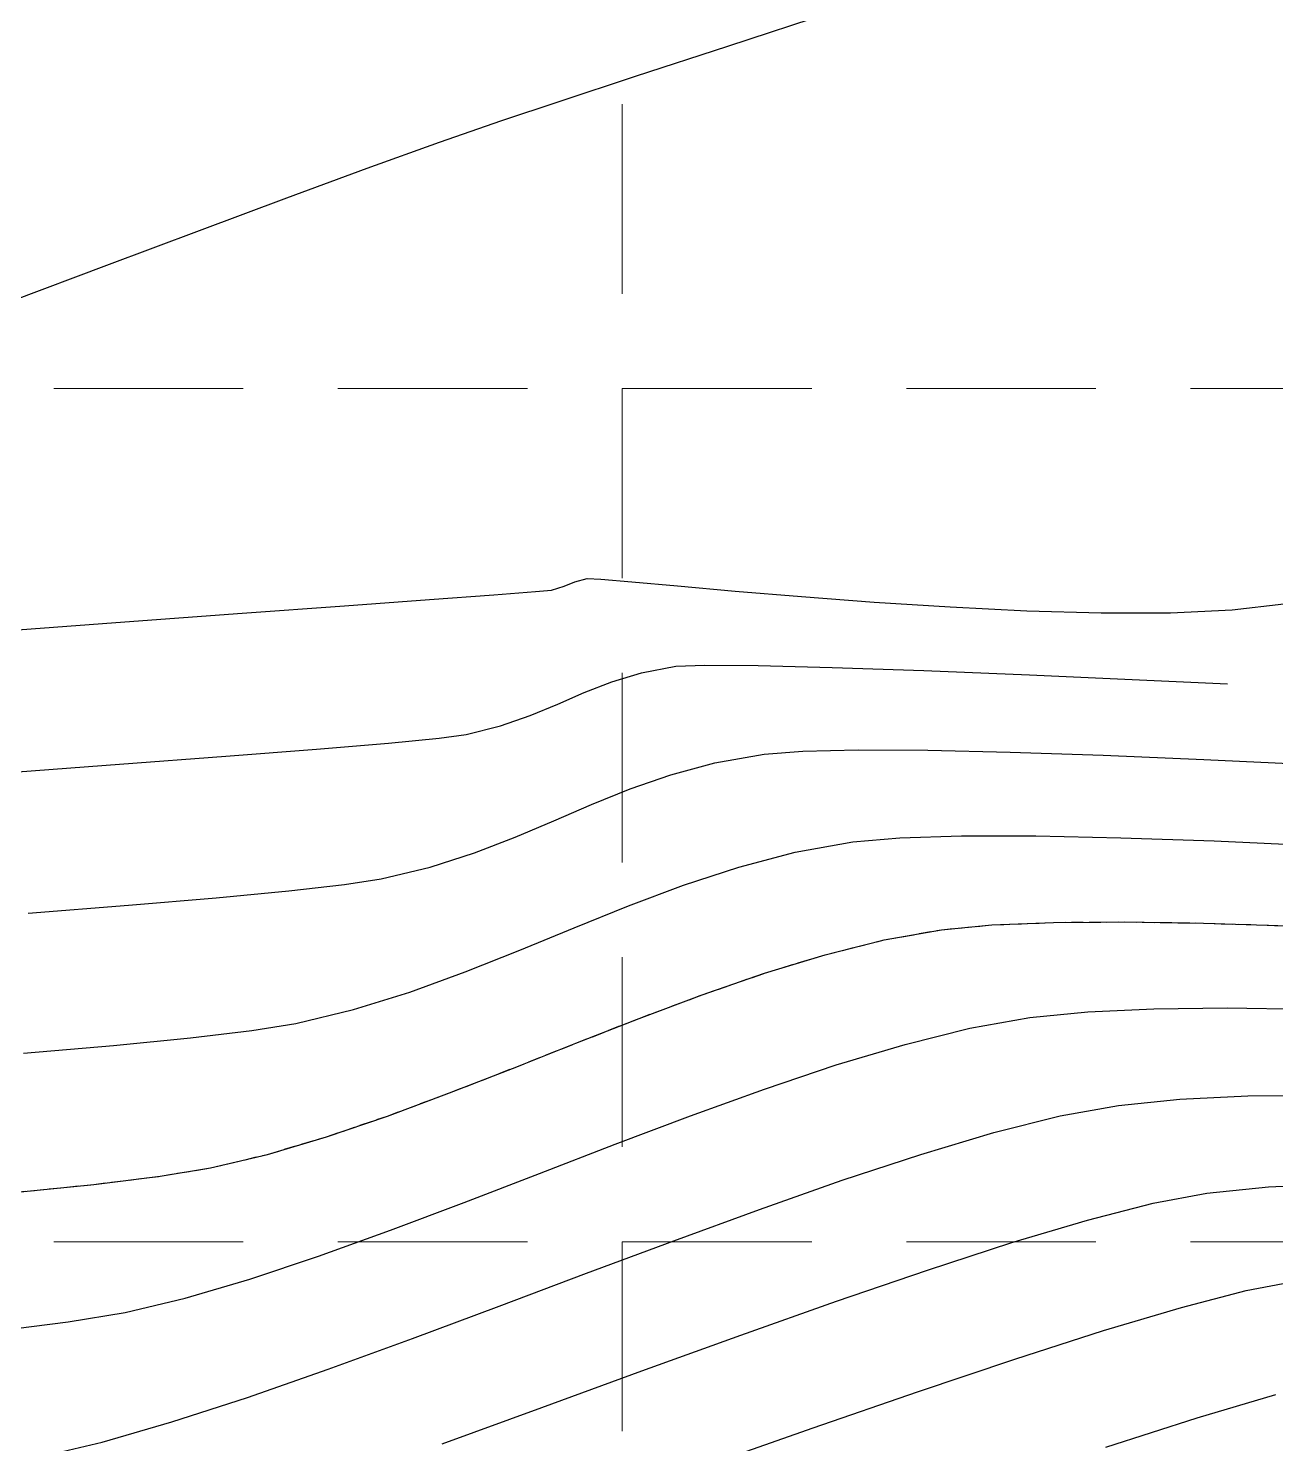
# Model space of a CAD drawing. Header units: inches. Extents: x 2547543 to 2548696, y 7125653 to 7126375.
# Drawn here: x 2548359.05 to 2548385.38, y 7125884.11 to 7125913.98 of the extents above; entities that cross this region are included whole.
import ezdxf

# ---------------------------------------------------------------- set-up
doc = ezdxf.new("R2010")
doc.units = ezdxf.units.IN
doc.header["$MEASUREMENT"] = 0
doc.linetypes.add('DASHED2', pattern=[0.375, 0.25, -0.125])
doc.linetypes.add('HIDDEN', pattern=[0.375, 0.25, -0.125])
for name, color, linetype in [('CONT-MJR', 6, 'Continuous'), ('CONT-MNR', 14, 'Continuous'), ('GRID', 254, 'HIDDEN'), ('V-100YR-LINE', 2, 'DASHED2')]:
    doc.layers.add(name, color=color, linetype=linetype)

msp = doc.modelspace()

# ---------------------------------------------------------------- linework, layer by layer
at = {"layer": 'CONT-MJR', "color": 35}
for points, elevation in [([(2548371.993999953, 7125900.3786584), (2548372.714366162, 7125900.515712449)], 570), ([(2548372.714366162, 7125900.515712449), (2548373.330222884, 7125900.542262693)], 570), ([(2548373.330222884, 7125900.542262693), (2548374.453143624, 7125900.533630547)], 570), ([(2548374.453143624, 7125900.533630547), (2548376.015131128, 7125900.493754888)], 570), ([(2548376.015131128, 7125900.493754888), (2548377.948188138, 7125900.426574585)], 570), ([(2548370.222233605, 7125899.718515337), (2548370.783262837, 7125899.961445032)], 570), ([(2548367.720860004, 7125899.000432437), (2548368.292553252, 7125899.075811971)], 570), ([(2548365.126476964, 7125898.768660426), (2548366.646658432, 7125898.897107516)], 570), ([(2548358.455337508, 7125898.260818298), (2548360.97428807, 7125898.447692599)], 570), ([(2548383.356155146, 7125891.382406448), (2548384.789436511, 7125891.451975843)], 565), ([(2548384.789436511, 7125891.451975843), (2548386.333549989, 7125891.467678211)], 565), ([(2548372.673373377, 7125888.397137644), (2548374.48100958, 7125889.058389995)], 565), ([(2548370.832014815, 7125887.708941378), (2548372.673373377, 7125888.397137644)], 565), ([(2548367.157325124, 7125886.332717279), (2548368.984232522, 7125887.014051241)], 565), ([(2548365.378591252, 7125885.685189532), (2548367.157325124, 7125886.332717279)], 565), ([(2548363.675329529, 7125885.091718051), (2548365.378591252, 7125885.685189532)], 565), ([(2548362.074838587, 7125884.572552876), (2548363.675329529, 7125885.091718051)], 565), ([(2548359.291363548, 7125883.838141627), (2548360.604417051, 7125884.147944053)], 565)]:
    msp.add_lwpolyline(points, dxfattribs=dict(at, elevation=elevation))
at = {"layer": 'CONT-MJR', "color": 35, "extrusion": (0.3640655617678022, -0.9313733229670553, 0), "elevation": -5709099.085420634}
msp.add_lwpolyline([(4967779.337124312, 570.0000000000009), (4967779.958585528, 570.0000000000009)], dxfattribs=at)
at = {"layer": 'CONT-MJR', "color": 35, "extrusion": (-0.2892697658975423, 0.9572476181937364, 0), "elevation": 6084084.194832381}
msp.add_lwpolyline([(-4500729.8957242, 570.0000000000009), (-4500730.555871802, 570.0000000000009)], dxfattribs=at)
at = {"layer": 'CONT-MJR', "color": 35, "extrusion": (-0.04045916693912954, -0.9991811926825843, 0), "elevation": -7223170.935991871}
msp.add_lwpolyline([(2257983.322726226, 570), (2257985.560687946, 570)], dxfattribs=at)
at = {"layer": 'CONT-MJR', "color": 35, "extrusion": (-0.04445776860003333, -0.999011264606714, 0), "elevation": -7232150.00269655}
msp.add_lwpolyline([(2229058.88242756, 570), (2229061.356077604, 570)], dxfattribs=at)
at = {"layer": 'CONT-MJR', "color": 35, "extrusion": (-0.04750036584711549, -0.9988712205506725, 0), "elevation": -7238905.764778155}
msp.add_lwpolyline([(2207023.225823401, 570.0000000000005), (2207024.932085465, 570.0000000000005)], dxfattribs=at)
at = {"layer": 'CONT-MJR', "color": 35, "extrusion": (-0.3845051751817465, 0.9231228359532954, 0), "elevation": 5598219.218146794}
msp.add_lwpolyline([(-5092403.439443851, 570.0000000000009), (-5092404.066202516, 570.0000000000009)], dxfattribs=at)
at = {"layer": 'CONT-MJR', "color": 35, "extrusion": (0.3295934186568513, -0.9441229678268025, 0), "elevation": -5887799.500300139}
msp.add_lwpolyline([(4754623.212070281, 570), (4754623.880892476, 570)], dxfattribs=at)
at = {"layer": 'CONT-MJR', "color": 35, "extrusion": (0.09574574318350353, -0.9954058231004271, 0), "elevation": -6849165.998517374}
msp.add_lwpolyline([(3218933.48523278, 570.0000000000009), (3218934.564392202, 570.0000000000009)], dxfattribs=at)
at = {"layer": 'CONT-MJR', "color": 35, "extrusion": (0.24425789728825, -0.9697103070568667, 0), "elevation": -6287598.700206768}
msp.add_lwpolyline([(4211736.124011913, 570.0000000000005), (4211736.866145638, 570.0000000000005)], dxfattribs=at)
at = {"layer": 'CONT-MJR', "color": 35, "extrusion": (0.0786949892712708, -0.9968987404263256, 0), "elevation": -6903255.940595698}
msp.add_lwpolyline([(3101232.596305532, 570), (3101234.511879154, 570)], dxfattribs=at)
at = {"layer": 'CONT-MJR', "color": 35, "extrusion": (0.07568752686547454, -0.9971315852368673, 0), "elevation": -6912579.275680302}
msp.add_lwpolyline([(3080392.848248007, 570.0000000000005), (3080395.097255056, 570.0000000000005)], dxfattribs=at)
at = {"layer": 'CONT-MJR', "color": 35, "extrusion": (0.1782877218450659, -0.9839783982584661, 0), "elevation": -6557377.828558157}
msp.add_lwpolyline([(3778010.563309893, 565.0000000000009), (3778011.812874924, 565.0000000000009)], dxfattribs=at)
at = {"layer": 'CONT-MJR', "color": 35, "extrusion": (0.1001409520343197, -0.9949732608093849, 0), "elevation": -6834873.849492649}
msp.add_lwpolyline([(3249165.539982548, 565.0000000000009), (3249166.844793386, 565.0000000000009)], dxfattribs=at)
at = {"layer": 'CONT-MJR', "color": 35, "extrusion": (0.2432113169592701, -0.9699733271090177, 0), "elevation": -6292129.172597231}
msp.add_lwpolyline([(4204957.329393205, 565), (4204958.772484942, 565)], dxfattribs=at)
at = {"layer": 'CONT-MJR', "color": 35, "extrusion": (0.2851338288147658, -0.958487714926713, 0), "elevation": -6103449.489008727}
msp.add_lwpolyline([(4474421.25852067, 565), (4474422.868011681, 565)], dxfattribs=at)
at = {"layer": 'CONT-MJR', "color": 35, "extrusion": (0.3130555885636025, -0.9497348042843836, 0), "elevation": -5969922.013594303}
msp.add_lwpolyline([(4651081.18323384, 565), (4651082.92929558, 565)], dxfattribs=at)
at = {"layer": 'CONT-MJR', "color": 35, "extrusion": (0.3316700169195271, -0.9433954631418368, 0), "elevation": -5877312.001303439}
msp.add_lwpolyline([(4767568.668333754, 565), (4767570.519747381, 565)], dxfattribs=at)
at = {"layer": 'CONT-MJR', "color": 35, "extrusion": (0.3519989572936214, -0.9360003921282317, 0), "elevation": -5772809.814164184}
msp.add_lwpolyline([(4893579.167267259, 565.0000000000009), (4893581.141392813, 565.0000000000009)], dxfattribs=at)
at = {"layer": 'CONT-MJR', "color": 35, "extrusion": (0.2774313302653582, -0.9607454694075814, 0), "elevation": -6139165.838181302}
msp.add_lwpolyline([(4425269.423591396, 565.0000000000009), (4425270.954092015, 565.0000000000009)], dxfattribs=at)
at = {"layer": 'CONT-MNR', "color": 35, "extrusion": (0.3098875327725244, -0.9507732206116019, 0), "elevation": -5985418.551647244}
msp.add_lwpolyline([(4631157.359569568, 572.0000000000009), (4631159.706476927, 572.0000000000009)], dxfattribs=at)
at = {"layer": 'CONT-MNR', "color": 35}
for points, elevation in [([(2548371.862860704, 7125912.963427154), (2548373.810336221, 7125913.601096408)], 572), ([(2548370.254731907, 7125912.433112308), (2548371.862860704, 7125912.963427154)], 572), ([(2548366.202433554, 7125911.022232298), (2548367.727418954, 7125911.571710972)], 572), ([(2548362.657697135, 7125909.708723097), (2548364.501004511, 7125910.395792798)], 572), ([(2548358.683708617, 7125908.218015585), (2548360.707076734, 7125908.977353818)], 572), ([(2548370.845658743, 7125902.36850665), (2548371.133461209, 7125902.35481424)], 571), ([(2548371.133461209, 7125902.35481424), (2548371.78910442, 7125902.29859822)], 571), ([(2548372.753295894, 7125902.210921298), (2548373.966743149, 7125902.102846187)], 571), ([(2548381.697579281, 7125901.643692698), (2548383.161419106, 7125901.645545393)], 571), ([(2548374.583073579, 7125898.662918249), (2548375.396294705, 7125898.7260505)], 569), ([(2548375.396294705, 7125898.7260505), (2548376.562951479, 7125898.751530825)], 569), ([(2548376.562951479, 7125898.751530825), (2548378.037994529, 7125898.742993467)], 569), ([(2548378.037994529, 7125898.742993467), (2548379.776374483, 7125898.704072671)], 569), ([(2548372.606787281, 7125898.22802649), (2548373.541638433, 7125898.477595818)], 569), ([(2548381.733041968, 7125898.638402684), (2548383.862947611, 7125898.549617745)], 569), ([(2548370.935176687, 7125897.600249511), (2548371.748105055, 7125897.930235856)], 569), ([(2548370.137587109, 7125897.254093049), (2548370.935176687, 7125897.600249511)], 569), ([(2548369.32492125, 7125896.907792063), (2548370.137587109, 7125897.254093049)], 569), ([(2548376.451780997, 7125896.810124049), (2548377.44396961, 7125896.895924393)], 568), ([(2548378.746166717, 7125896.936238514), (2548380.315154048, 7125896.935757591)], 568), ([(2548380.315154048, 7125896.935757591), (2548382.107713331, 7125896.899172794)], 568), ([(2548374.043548852, 7125896.279556636), (2548375.23379, 7125896.591366343)], 568), ([(2548375.23379, 7125896.591366343), (2548376.451780997, 7125896.810124049)], 568), ([(2548367.532700421, 7125896.278858896), (2548368.466764044, 7125896.577372148)], 569), ([(2548365.721968729, 7125895.910022746), (2548366.492315311, 7125896.028277902)], 569), ([(2548366.492315311, 7125896.028277902), (2548367.532700421, 7125896.278858896)], 569), ([(2548371.718698206, 7125895.461632447), (2548372.874153079, 7125895.895907735)], 568), ([(2548370.57027976, 7125894.99794358), (2548371.718698206, 7125895.461632447)], 568), ([(2548379.389488811, 7125895.058267431), (2548380.6896991, 7125895.112064397)], 567), ([(2548380.6896991, 7125895.112064397), (2548382.188219509, 7125895.12355484)], 567), ([(2548382.188219509, 7125895.12355484), (2548383.852150267, 7125895.09757285)], 567), ([(2548377.116930579, 7125894.744028823), (2548378.320488415, 7125894.957329849)], 567), ([(2548368.266934258, 7125894.067176342), (2548369.42199327, 7125894.526053943)], 568), ([(2548375.868346689, 7125894.431751036), (2548377.116930579, 7125894.744028823)], 567), ([(2548374.583762946, 7125894.038987205), (2548375.868346689, 7125894.431751036)], 567), ([(2548373.272205554, 7125893.584228054), (2548374.583762946, 7125894.038987205)], 567), ([(2548384.356596083, 7125893.307417814), (2548386.024538843, 7125893.280951097)], 566), ([(2548380.189195833, 7125893.10453565), (2548381.410614947, 7125893.225280319)], 566), ([(2548381.410614947, 7125893.225280319), (2548382.809184907, 7125893.290884299)], 566), ([(2548363.765873532, 7125892.832135607), (2548364.69207737, 7125892.980743833)], 568), ([(2548358.942866848, 7125892.353565093), (2548360.845318858, 7125892.517816965)], 568), ([(2548360.845318858, 7125892.517816965), (2548362.468304223, 7125892.677583559)], 568), ([(2548376.103480794, 7125892.105473299), (2548377.554472251, 7125892.539494509)], 566), ([(2548366.625730969, 7125891.027677698), (2548367.936763559, 7125891.515052645)], 567), ([(2548365.341881949, 7125890.589251757), (2548366.625730969, 7125891.027677698)], 567), ([(2548371.43741493, 7125890.432813777), (2548373.026499868, 7125891.03251571)], 566), ([(2548369.83920336, 7125889.81711938), (2548371.43741493, 7125890.432813777)], 566), ([(2548362.89183943, 7125889.933209764), (2548364.094242702, 7125890.218265537)], 567), ([(2548361.827140536, 7125889.757693646), (2548362.89183943, 7125889.933209764)], 567), ([(2548368.250317423, 7125889.205049742), (2548369.83920336, 7125889.81711938)], 566), ([(2548385.230049759, 7125889.530298929), (2548386.639254605, 7125889.596982324)], 564), ([(2548379.805052232, 7125888.355900624), (2548381.406478559, 7125888.832565301)], 564), ([(2548365.174331505, 7125888.070253626), (2548366.689209383, 7125888.616222082)], 566), ([(2548378.026151272, 7125887.778340027), (2548379.805052232, 7125888.355900624)], 564), ([(2548383.387089984, 7125886.99003359), (2548384.751866851, 7125887.345489624)], 563), ([(2548381.745897959, 7125886.501182535), (2548383.387089984, 7125886.99003359)], 563), ([(2548379.87320125, 7125885.900334045), (2548381.745897959, 7125886.501182535)], 563), ([(2548372.000342237, 7125885.650931838), (2548374.086222113, 7125886.404790722)], 564), ([(2548377.81391033, 7125885.208885705), (2548379.87320125, 7125885.900334045)], 563), ([(2548375.612935672, 7125884.448235102), (2548377.81391033, 7125885.208885705)], 563), ([(2548373.315187749, 7125883.639779823), (2548375.612935672, 7125884.448235102)], 563)]:
    msp.add_lwpolyline(points, dxfattribs=dict(at, elevation=elevation))
at = {"layer": 'CONT-MNR', "color": 35, "extrusion": (-0.316768475457964, 0.9485028903256105, 0), "elevation": 5951705.178520382}
msp.add_lwpolyline([(-4674399.690704726, 572.0000000000005), (-4674400.969916964, 572.0000000000005)], dxfattribs=at)
at = {"layer": 'CONT-MNR', "color": 35, "extrusion": (0.3279766596945899, -0.9446858264500315, 0), "elevation": -5895942.527419265}
msp.add_lwpolyline([(4744539.547244154, 572.0000000000005), (4744540.938157842, 572.0000000000005)], dxfattribs=at)
at = {"layer": 'CONT-MNR', "color": 35, "extrusion": (0.3455097502080171, -0.9384151599964664, 0), "elevation": -5806577.562007332}
msp.add_lwpolyline([(4853495.401794545, 572), (4853497.214882307, 572)], dxfattribs=at)
at = {"layer": 'CONT-MNR', "color": 35, "extrusion": (0.3510757296433083, -0.9363470681619177, 0), "elevation": -5777656.384302638}
msp.add_lwpolyline([(4887883.770286627, 572.0000000000009), (4887885.853510324, 572.0000000000009)], dxfattribs=at)
at = {"layer": 'CONT-MNR', "color": 35, "extrusion": (0.3887531576822008, -0.9213419465063544, 0), "elevation": -5574705.585357431}
msp.add_lwpolyline([(5118137.48816095, 571), (5118137.732895264, 571)], dxfattribs=at)
at = {"layer": 'CONT-MNR', "color": 35, "extrusion": (0.2502230475716263, -0.9681882185112395, 0), "elevation": -6261553.600106062}
msp.add_lwpolyline([(4250367.364040481, 571), (4250367.636509923, 571)], dxfattribs=at)
at = {"layer": 'CONT-MNR', "color": 35, "extrusion": (-0.0905594626969814, -0.9958910501234732, 0), "elevation": -7327401.503201698}
msp.add_lwpolyline([(1892582.773763997, 571.0000000000009), (1892583.741933631, 571.0000000000009)], dxfattribs=at)
at = {"layer": 'CONT-MNR', "color": 35, "extrusion": (0.07417581055146277, -0.997245180048033, 0), "elevation": -6917244.122255856}
msp.add_lwpolyline([(3069916.770299614, 571.0000000000009), (3069918.137238141, 571.0000000000009)], dxfattribs=at)
at = {"layer": 'CONT-MNR', "color": 35, "extrusion": (0.07638127296278852, -0.9970786835253194, 0), "elevation": -6910437.35258117}
msp.add_lwpolyline([(3085209.751747477, 571), (3085210.633194075, 571)], dxfattribs=at)
at = {"layer": 'CONT-MNR', "color": 35, "extrusion": (0.08762431489845467, -0.9961535922931647, 0), "elevation": -6875193.815012112}
msp.add_lwpolyline([(3162969.974745591, 571.0000000000009), (3162970.314018053, 571.0000000000009)], dxfattribs=at)
at = {"layer": 'CONT-MNR', "color": 35, "extrusion": (0.2965313156118624, -0.9550231300138747, 0), "elevation": -6049729.813729158}
msp.add_lwpolyline([(4546805.514008359, 571.0000000000009), (4546805.790003618, 571.0000000000009)], dxfattribs=at)
at = {"layer": 'CONT-MNR', "color": 35, "extrusion": (-0.08336964913163787, -0.9965186910458167, 0), "elevation": -7313551.679512496}
msp.add_lwpolyline([(1945418.331573432, 571.0000000000009), (1945419.739886761, 571.0000000000009)], dxfattribs=at)
at = {"layer": 'CONT-MNR', "color": 35, "extrusion": (-0.07519538145400693, -0.9971688195125169, 0), "elevation": -7297353.328825422}
msp.add_lwpolyline([(2005325.541532247, 571.0000000000009), (2005327.079969212, 571.0000000000009)], dxfattribs=at)
at = {"layer": 'CONT-MNR', "color": 35, "extrusion": (0.07331857156242251, -0.997308571638711, 0), "elevation": -6919880.404231653}
msp.add_lwpolyline([(3063965.750882327, 571), (3063967.918683511, 571)], dxfattribs=at)
at = {"layer": 'CONT-MNR', "color": 35, "extrusion": (0.0734699631885524, -0.99729743031308, 0), "elevation": -6919415.21100875}
msp.add_lwpolyline([(3065018.328371254, 571), (3065020.124095546, 571)], dxfattribs=at)
at = {"layer": 'CONT-MNR', "color": 35, "extrusion": (-0.06395846674894622, -0.9979525612628708, 0), "elevation": -7274302.301720439}
msp.add_lwpolyline([(2087397.500851737, 571.0000000000005), (2087399.109605271, 571.0000000000005)], dxfattribs=at)
at = {"layer": 'CONT-MNR', "color": 35, "extrusion": (-0.04880638813928943, -0.9988082581140373, 0), "elevation": -7241786.681918005}
msp.add_lwpolyline([(2197551.972807735, 571.0000000000009), (2197553.592283293, 571.0000000000009)], dxfattribs=at)
at = {"layer": 'CONT-MNR', "color": 35, "extrusion": (-0.02808818723560886, -0.9996054490336763, 0), "elevation": -7194669.534582661}
msp.add_lwpolyline([(2347221.000568609, 571.0000000000009), (2347222.571527367, 571.0000000000009)], dxfattribs=at)
at = {"layer": 'CONT-MNR', "color": 35, "extrusion": (0.04532417320855638, -0.998972331610321, 0), "elevation": -7003075.22186638}
msp.add_lwpolyline([(2868739.869049163, 571.0000000000009), (2868741.168432731, 571.0000000000009)], dxfattribs=at)
at = {"layer": 'CONT-MNR', "color": 35, "extrusion": (0.1171209342911309, -0.9931176600739575, 0), "elevation": -6778389.657803551}
msp.add_lwpolyline([(3365437.876645685, 571), (3365438.977792723, 571)], dxfattribs=at)
at = {"layer": 'CONT-MNR', "color": 35, "extrusion": (0.07380751216126925, -0.9972725059624197, 0), "elevation": -6918377.406225171}
msp.add_lwpolyline([(3067352.760043404, 571.0000000000009), (3067355.501870731, 571.0000000000009)], dxfattribs=at)
at = {"layer": 'CONT-MNR', "color": 35, "extrusion": (0.07346203693774069, -0.9972980142008496, 0), "elevation": -6919439.571033369}
msp.add_lwpolyline([(3064958.683676018, 571), (3064961.166844801, 571)], dxfattribs=at)
at = {"layer": 'CONT-MNR', "color": 35, "extrusion": (-0.03354327350838741, -0.9994372660664308, 0), "elevation": -7207369.718906887}
msp.add_lwpolyline([(2307919.747374923, 569), (2307921.705144111, 569)], dxfattribs=at)
at = {"layer": 'CONT-MNR', "color": 35, "extrusion": (0.175196822398976, -0.9845334293061367, 0), "elevation": -6569218.318254116}
msp.add_lwpolyline([(3757393.7121148, 569), (3757394.769910418, 569)], dxfattribs=at)
at = {"layer": 'CONT-MNR', "color": 35, "extrusion": (-0.0478905652892563, -0.9988525886016792, 0), "elevation": -7239765.756169216}
msp.add_lwpolyline([(2204196.508520883, 569), (2204198.769209252, 569)], dxfattribs=at)
at = {"layer": 'CONT-MNR', "color": 35, "extrusion": (0.3276553153544421, -0.9447973297591294, 0), "elevation": -5897541.787857232}
msp.add_lwpolyline([(4742533.156358258, 569), (4742534.065211616, 569)], dxfattribs=at)
at = {"layer": 'CONT-MNR', "color": 35, "extrusion": (-0.3593195735514135, 0.9332145755735016, 0), "elevation": 5734311.879303492}
msp.add_lwpolyline([(-4938648.71646894, 569.0000000000005), (-4938649.636040097, 569.0000000000005)], dxfattribs=at)
at = {"layer": 'CONT-MNR', "color": 35, "extrusion": (0.03094371479708454, -0.9995211285983687, 0), "elevation": -7043628.242868445}
msp.add_lwpolyline([(2767658.820112046, 568), (2767660.122933036, 568)], dxfattribs=at)
at = {"layer": 'CONT-MNR', "color": 35, "extrusion": (-0.03444507880952447, -0.9994065922064982, 0), "elevation": -7209447.558954105}
msp.add_lwpolyline([(2301417.797629241, 568), (2301419.771713643, 568)], dxfattribs=at)
at = {"layer": 'CONT-MNR', "color": 35, "extrusion": (-0.04484433983319282, -0.9989939865609428, 0), "elevation": -7233008.68493491}
msp.add_lwpolyline([(2226264.232879811, 568.0000000000009), (2226266.345053061, 568.0000000000009)], dxfattribs=at)
at = {"layer": 'CONT-MNR', "color": 35, "extrusion": (0.3117270734278091, -0.9501716853769815, 0), "elevation": -5976427.695173019}
msp.add_lwpolyline([(4642726.421985568, 568.0000000000009), (4642727.652706071, 568.0000000000009)], dxfattribs=at)
at = {"layer": 'CONT-MNR', "color": 35, "extrusion": (0.09414281583341648, -0.9955587025519669, 0), "elevation": -6854337.340702849}
msp.add_lwpolyline([(3207896.851826158, 569.0000000000009), (3207898.394503255, 569.0000000000009)], dxfattribs=at)
at = {"layer": 'CONT-MNR', "color": 35, "extrusion": (0.1119235235051265, -0.9937168232883035, 0), "elevation": -6795900.576008495}
msp.add_lwpolyline([(3329908.084409742, 569.0000000000005), (3329909.268192085, 569.0000000000005)], dxfattribs=at)
at = {"layer": 'CONT-MNR', "color": 35, "extrusion": (0.07833716345508125, -0.996926922508271, 0), "elevation": -6904365.662018231}
msp.add_lwpolyline([(3098750.166579168, 569.0000000000009), (3098752.288337472, 569.0000000000009)], dxfattribs=at)
at = {"layer": 'CONT-MNR', "color": 35, "extrusion": (0.08433318705452283, -0.9964376114746105, 0), "elevation": -6885598.849075889}
msp.add_lwpolyline([(3140232.384543844, 569), (3140234.239943624, 569)], dxfattribs=at)
at = {"layer": 'CONT-MNR', "color": 35, "extrusion": (-0.03261400211590568, -0.9994680219326598, 0), "elevation": -7205217.274016943}
msp.add_lwpolyline([(2314624.210043795, 567), (2314626.007441307, 567)], dxfattribs=at)
at = {"layer": 'CONT-MNR', "color": 35, "extrusion": (0.3801062982439699, -0.9249428101430198, 0), "elevation": -5622393.640159111}
msp.add_lwpolyline([(5065693.364436332, 568.0000000000009), (5065694.605903886, 568.0000000000009)], dxfattribs=at)
at = {"layer": 'CONT-MNR', "color": 35, "extrusion": (0.09400427769929748, -0.9955717933801828, 0), "elevation": -6854781.558785621}
msp.add_lwpolyline([(3206958.183164689, 567.0000000000005), (3206959.256919894, 567.0000000000005)], dxfattribs=at)
at = {"layer": 'CONT-MNR', "color": 35, "extrusion": (0.3415000313253123, -0.9398817630983222, 0), "elevation": -5827230.036523095}
msp.add_lwpolyline([(4828656.663418978, 568.0000000000005), (4828657.906911565, 568.0000000000005)], dxfattribs=at)
at = {"layer": 'CONT-MNR', "color": 35, "extrusion": (0.2964846046821462, -0.9550376323404599, 0), "elevation": -6049944.980971366}
msp.add_lwpolyline([(4546502.994098676, 568.0000000000005), (4546504.239408214, 568.0000000000005)], dxfattribs=at)
at = {"layer": 'CONT-MNR', "color": 35, "extrusion": (0.3509378420105461, -0.9363987564307106, 0), "elevation": -5778357.273943558}
msp.add_lwpolyline([(4887037.860054048, 567.0000000000009), (4887039.279860332, 567.0000000000009)], dxfattribs=at)
at = {"layer": 'CONT-MNR', "color": 35, "extrusion": (0.01068401926985389, -0.9999429242372995, 0), "elevation": -7098259.604049508}
msp.add_lwpolyline([(2624370.539527151, 566.0000000000009), (2624372.087026653, 566.0000000000009)], dxfattribs=at)
at = {"layer": 'CONT-MNR', "color": 35, "extrusion": (0.2337747465610569, -0.9722907835983604, 0), "elevation": -6332696.760049946}
msp.add_lwpolyline([(4143605.328948904, 568.0000000000009), (4143606.580429874, 568.0000000000009)], dxfattribs=at)
at = {"layer": 'CONT-MNR', "color": 35, "extrusion": (0.3641251765798978, -0.9313500178668912, 0), "elevation": -5708774.269303257}
msp.add_lwpolyline([(4968141.895500308, 567.0000000000009), (4968143.332582023, 567.0000000000009)], dxfattribs=at)
at = {"layer": 'CONT-MNR', "color": 35, "extrusion": (0.1752562696329034, -0.9845228488736861, 0), "elevation": -6568984.974481938}
msp.add_lwpolyline([(3757794.680603679, 566), (3757795.967184092, 566)], dxfattribs=at)
at = {"layer": 'CONT-MNR', "color": 35, "extrusion": (0.1182728855881222, -0.992981129999286, 0), "elevation": -6774474.780589756}
msp.add_lwpolyline([(3373275.732793576, 568.0000000000005), (3373277.039534731, 568.0000000000005)], dxfattribs=at)
at = {"layer": 'CONT-MNR', "color": 35, "extrusion": (0.2408966707136377, -0.9705507683985858, 0), "elevation": -6302144.811138418}
msp.add_lwpolyline([(4189933.582290129, 566), (4189934.991856546, 566)], dxfattribs=at)
at = {"layer": 'CONT-MNR', "color": 35, "extrusion": (0.3680776910619513, -0.9297950383511964, 0), "elevation": -5687621.180618201}
msp.add_lwpolyline([(4992342.985591648, 567.0000000000005), (4992344.424963837, 567.0000000000005)], dxfattribs=at)
at = {"layer": 'CONT-MNR', "color": 35, "extrusion": (0.3183140050232043, -0.9479853343834427, 0), "elevation": -5944057.406583042}
msp.add_lwpolyline([(4684092.82942253, 566), (4684094.428049454, 566)], dxfattribs=at)
at = {"layer": 'CONT-MNR', "color": 35, "extrusion": (0.3630100760079627, -0.9317852138324009, 0), "elevation": -5714717.110679029}
msp.add_lwpolyline([(4961301.983384625, 567.0000000000005), (4961303.409882852, 567.0000000000005)], dxfattribs=at)
at = {"layer": 'CONT-MNR', "color": 35, "extrusion": (0.3397590549936541, -0.9405125116391697, 0), "elevation": -5836156.861403476}
msp.add_lwpolyline([(4817862.718942196, 566.0000000000009), (4817864.379213616, 566.0000000000009)], dxfattribs=at)
at = {"layer": 'CONT-MNR', "color": 35, "extrusion": (0.2850171685889713, -0.9585224116365387, 0), "elevation": -6103997.958394254}
msp.add_lwpolyline([(4473665.15102737, 567.0000000000009), (4473666.452654991, 567.0000000000009)], dxfattribs=at)
at = {"layer": 'CONT-MNR', "color": 35, "extrusion": (0.1225816366752764, -0.9924584335628424, 0), "elevation": -6759767.023050455}
msp.add_lwpolyline([(3402645.006774998, 567.0000000000009), (3402646.416380915, 567.0000000000009)], dxfattribs=at)
at = {"layer": 'CONT-MNR', "color": 35, "extrusion": (0.1003419536205331, -0.9949530101183748, 0), "elevation": -6834217.828377907}
msp.add_lwpolyline([(3250522.864221884, 567), (3250524.561102832, 567)], dxfattribs=at)
at = {"layer": 'CONT-MNR', "color": 35, "extrusion": (0.1002653399541196, -0.994960733699519, 0), "elevation": -6834465.563902952}
msp.add_lwpolyline([(3250021.664429516, 564.0000000000009), (3250022.97447025, 564.0000000000009)], dxfattribs=at)
at = {"layer": 'CONT-MNR', "color": 35, "extrusion": (0.3529157448655961, -0.9356551058087383, 0), "elevation": -5768015.338879555}
msp.add_lwpolyline([(4899230.593054958, 566.0000000000005), (4899232.261520218, 566.0000000000005)], dxfattribs=at)
at = {"layer": 'CONT-MNR', "color": 35, "extrusion": (0.2478654713140059, -0.9687944612405077, 0), "elevation": -6271865.874000197}
msp.add_lwpolyline([(4235119.585739733, 564.0000000000005), (4235121.016773444, 564.0000000000005)], dxfattribs=at)
at = {"layer": 'CONT-MNR', "color": 35, "extrusion": (0.1835339070653484, -0.9830133798465452, 0), "elevation": -6537129.763718414}
msp.add_lwpolyline([(3812936.666202474, 564.0000000000009), (3812937.819548502, 564.0000000000009)], dxfattribs=at)
at = {"layer": 'CONT-MNR', "color": 35, "extrusion": (0.3162828404694239, -0.9486649381233571, 0), "elevation": -5954075.989350201}
msp.add_lwpolyline([(4671339.281480105, 566.0000000000005), (4671340.810149914, 566.0000000000005)], dxfattribs=at)
at = {"layer": 'CONT-MNR', "color": 35, "extrusion": (0.324111157305043, -0.9460190049414366, 0), "elevation": -5915267.514082951}
msp.add_lwpolyline([(4720391.750887327, 564.0000000000009), (4720393.779177899, 564.0000000000009)], dxfattribs=at)
at = {"layer": 'CONT-MNR', "color": 35, "extrusion": (0.2817281160645926, -0.9594942775330636, 0), "elevation": -6119302.650793445}
msp.add_lwpolyline([(4452701.870715615, 566.0000000000009), (4452703.295487802, 566.0000000000009)], dxfattribs=at)
at = {"layer": 'CONT-MNR', "color": 35, "extrusion": (0.1888471455448287, -0.9820064946931718, 0), "elevation": -6516412.467582678}
msp.add_lwpolyline([(3848233.861980027, 563.0000000000009), (3848234.924550633, 563.0000000000009)], dxfattribs=at)
at = {"layer": 'CONT-MNR', "color": 35, "extrusion": (0.2304445667053839, -0.9730854544570934, 0), "elevation": -6346840.910994613}
msp.add_lwpolyline([(4121895.026702923, 566), (4121896.327178435, 566)], dxfattribs=at)
at = {"layer": 'CONT-MNR', "color": 35, "extrusion": (0.3339887040120771, -0.9425770767382013, 0), "elevation": -5865569.018200849}
msp.add_lwpolyline([(4782004.561899957, 564.0000000000005), (4782006.706157211, 564.0000000000005)], dxfattribs=at)
at = {"layer": 'CONT-MNR', "color": 35, "extrusion": (0.1660292188023345, -0.9861208336222731, 0), "elevation": -6603883.114735686}
msp.add_lwpolyline([(3696096.174216964, 566.0000000000009), (3696097.396923163, 566.0000000000009)], dxfattribs=at)
at = {"layer": 'CONT-MNR', "color": 35, "extrusion": (0.1261701263539078, -0.9920086185189315, 0), "elevation": -6747414.115003783}
msp.add_lwpolyline([(3427067.48695526, 566), (3427068.993002626, 566)], dxfattribs=at)
at = {"layer": 'CONT-MNR', "color": 35, "extrusion": (0.3425716886118633, -0.9394916913744457, 0), "elevation": -5821710.263366415}
msp.add_lwpolyline([(4835298.751997449, 564), (4835301.001147576, 564)], dxfattribs=at)
at = {"layer": 'CONT-MNR', "color": 35, "extrusion": (0.2862643595399992, -0.9581506752370182, 0), "elevation": -6098159.76112907}
msp.add_lwpolyline([(4481622.391870413, 562), (4481624.120598879, 562)], dxfattribs=at)
at = {"layer": 'CONT-MNR', "color": 35, "extrusion": (-0.3423201092938524, 0.9395833878762677, 0), "elevation": 5823004.799240622}
msp.add_lwpolyline([(-4833737.465477063, 564.0000000000005), (-4833739.703343017, 564.0000000000005)], dxfattribs=at)
at = {"layer": 'CONT-MNR', "color": 35, "extrusion": (0.3035165180457915, -0.952826176840959, 0), "elevation": -6016252.879790066}
msp.add_lwpolyline([(4590988.389483896, 562.0000000000005), (4590990.418415814, 562.0000000000005)], dxfattribs=at)
at = {"layer": 'GRID', "color": 252, "linetype": 'HIDDEN', "lineweight": 0, "ltscale": 16}
for p, q in [((2548371.58331359, 7126356.376313465), (2548371.58331359, 7125726.296813901)), ((2547561.583313602, 7125906.376313471), (2548677.583313586, 7125906.376313471)), ((2547561.583313602, 7125888.376313471), (2548677.583313586, 7125888.376313471))]:
    msp.add_line(p, q, dxfattribs=at)
at = {"layer": 'V-100YR-LINE', "color": 5}
for p, q in [((2548379.389488811, 7125895.058267431, 567), (2548380.6896991, 7125895.112064397, 567)), ((2548380.6896991, 7125895.112064397, 567), (2548382.188219509, 7125895.12355484, 567)), ((2548382.188219509, 7125895.12355484, 567), (2548383.852150267, 7125895.09757285, 567)), ((2548383.852150267, 7125895.09757285, 567), (2548385.648591601, 7125895.038952524, 567)), ((2548377.116930579, 7125894.744028823, 567), (2548378.320488415, 7125894.957329849, 567)), ((2548378.320488415, 7125894.957329849, 567), (2548379.389488811, 7125895.058267431, 567)), ((2548375.868346689, 7125894.431751036, 567), (2548377.116930579, 7125894.744028823, 567)), ((2548374.583762946, 7125894.038987205, 567), (2548375.868346689, 7125894.431751036, 567)), ((2548373.272205554, 7125893.584228054, 567), (2548374.583762946, 7125894.038987205, 567)), ((2548371.942700716, 7125893.085964301, 567), (2548373.272205554, 7125893.584228054, 567)), ((2548370.604274636, 7125892.562686668, 567), (2548371.942700716, 7125893.085964301, 567)), ((2548369.265953516, 7125892.032885876, 567), (2548370.604274636, 7125892.562686668, 567)), ((2548367.936763559, 7125891.515052645, 567), (2548369.265953516, 7125892.032885876, 567)), ((2548366.625730969, 7125891.027677698, 567), (2548367.936763559, 7125891.515052645, 567)), ((2548365.341881949, 7125890.589251757, 567), (2548366.625730969, 7125891.027677698, 567)), ((2548364.094242702, 7125890.218265537, 567), (2548365.341881949, 7125890.589251757, 567)), ((2548362.89183943, 7125889.933209764, 567), (2548364.094242702, 7125890.218265537, 567)), ((2548360.428165255, 7125889.584901845, 567), (2548361.827140536, 7125889.757693646, 567)), ((2548361.827140536, 7125889.757693646, 567), (2548362.89183943, 7125889.933209764, 567)), ((2548358.739848448, 7125889.414633496, 567), (2548360.428165255, 7125889.584901845, 567))]:
    msp.add_line(p, q, dxfattribs=at)

doc.saveas('drawing.dxf')
